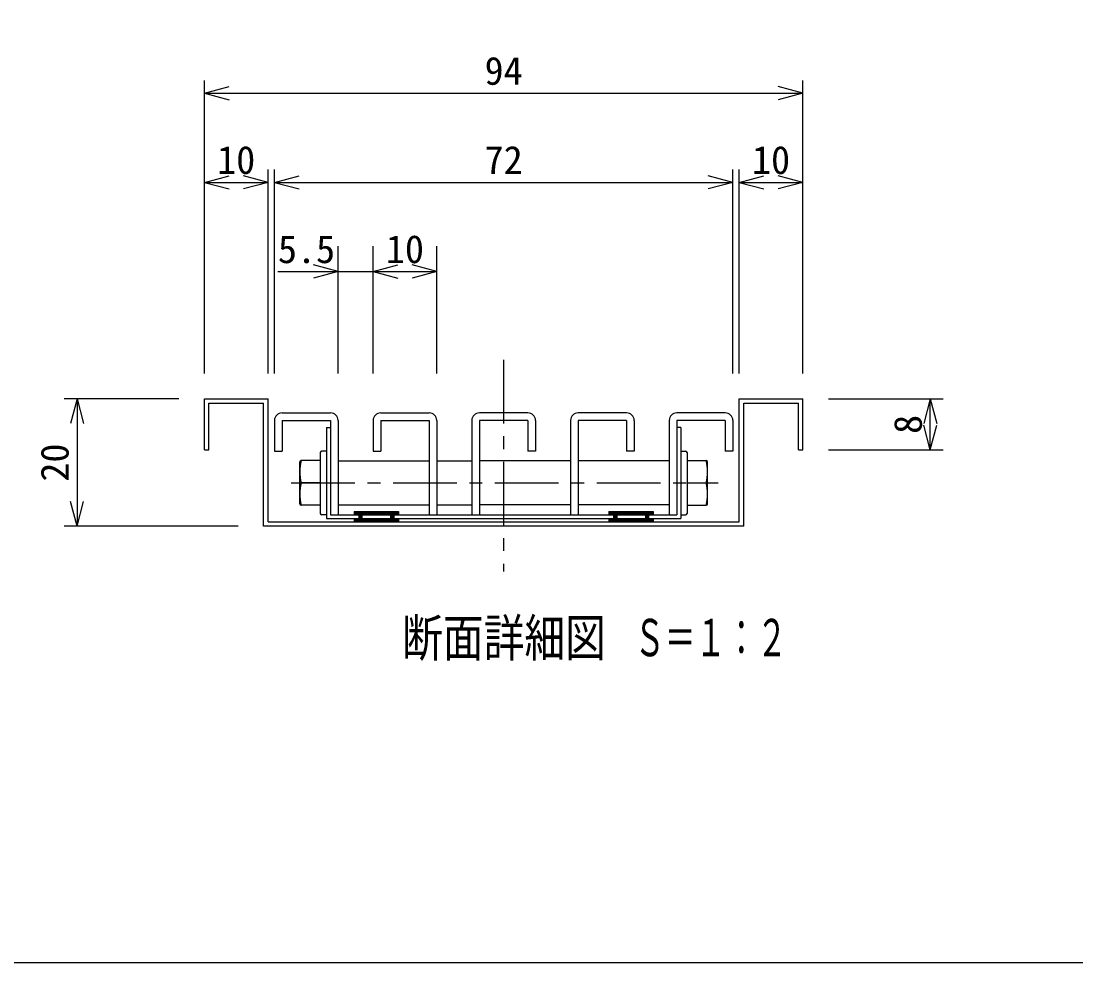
# Model space of a CAD drawing. Units: millimetres, scale not verified, with parts at other scales. Extents: x -819 to 819, y -558 to 522.
# Drawn here: x -381.2 to 115.7, y -558 to -114.3 of the extents above; entities that cross this region are included whole.
import ezdxf
from ezdxf.enums import TextEntityAlignment as Align

# ---------------------------------------------------------------- set-up
doc = ezdxf.new("R2010")
doc.units = ezdxf.units.MM
doc.header["$LTSCALE"] = 6
doc.linetypes.add('CHAIN1', pattern=[8, 5, -1, 1, -1])
for name, color, linetype in [('0-7_枠細線', 5, 'Continuous'), ('0-8_枠中線', 5, 'Continuous'), ('1-2_極細2', 2, 'Continuous'), ('1-3_細線2', 4, 'Continuous'), ('1-5_寸法2', 7, 'Continuous')]:
    doc.layers.add(name, color=color, linetype=linetype)
doc.styles.add('ＭＳ ゴシック', font='')
doc.styles.get('ＭＳ ゴシック').set_extended_font_data('MS Gothic')

msp = doc.modelspace()

# ---------------------------------------------------------------- linework, layer by layer
at = {"layer": '0-8_枠中線'}
msp.add_lwpolyline([(-819, -558), (-819, 522), (819, 522), (819, -558)], close=True, dxfattribs=at)
at = {"layer": '1-2_極細2', "linetype": 'CHAIN1'}
for p, q in [((-153.872, -273.924), (-153.872, -373.636)), ((-253.961, -331.872), (-52.813, -331.872))]:
    msp.add_line(p, q, dxfattribs=at)
at = {"layer": '1-2_極細2'}
for p, q in [((-294.872, -316.272), (-294.872, -292.272)), ((-294.872, -292.272), (-264.872, -292.272)), ((-264.872, -350.172), (-264.872, -292.272)), ((-42.872, -350.172), (-42.872, -292.272)), ((-42.872, -292.272), (-12.872, -292.272)), ((-12.872, -316.272), (-12.872, -292.272)), ((-292.772, -316.272), (-292.772, -294.372)), ((-292.772, -294.372), (-266.972, -294.372)), ((-266.972, -352.272), (-266.972, -294.372)), ((-40.772, -352.272), (-40.772, -294.372)), ((-40.772, -294.372), (-14.972, -294.372)), ((-14.972, -316.272), (-14.972, -294.372)), ((-237.272, -305.772), (-235.472, -305.772)), ((-70.472, -305.772), (-72.272, -305.772)), ((-70.472, -305.772), (-70.472, -348.672)), ((-294.872, -316.272), (-292.772, -316.272)), ((-14.972, -316.272), (-12.872, -316.272)), ((-240.262, -331.872), (-249.276, -331.872)), ((-67.482, -331.872), (-58.468, -331.872)), ((-235.472, -346.872), (-72.272, -346.872)), ((-224.372, -345.372), (-224.372, -346.872)), ((-224.372, -345.372), (-203.372, -345.372)), ((-224.372, -345.6), (-203.372, -345.6)), ((-224.372, -346.2), (-203.372, -346.2)), ((-224.372, -346.8), (-203.372, -346.8)), ((-222.122, -346.872), (-222.122, -348.672)), ((-222.122, -347.4), (-220.622, -347.4)), ((-220.622, -346.872), (-220.622, -348.672)), ((-207.122, -346.872), (-207.122, -348.672)), ((-207.122, -347.4), (-205.622, -347.4)), ((-205.622, -346.872), (-205.622, -348.672)), ((-203.372, -345.372), (-203.372, -346.872)), ((-104.372, -345.372), (-104.372, -346.872)), ((-104.372, -345.372), (-83.372, -345.372)), ((-104.372, -345.6), (-83.372, -345.6)), ((-104.372, -346.2), (-83.372, -346.2)), ((-104.372, -346.8), (-83.372, -346.8)), ((-102.122, -346.872), (-102.122, -348.672)), ((-102.122, -347.4), (-100.622, -347.4)), ((-100.622, -346.872), (-100.622, -348.672)), ((-87.122, -346.872), (-87.122, -348.672)), ((-87.122, -347.4), (-85.622, -347.4)), ((-85.622, -346.872), (-85.622, -348.672)), ((-83.372, -345.372), (-83.372, -346.872)), ((-40.772, -352.272), (-266.972, -352.272)), ((-264.872, -350.172), (-42.872, -350.172)), ((-224.372, -348.672), (-224.372, -350.172)), ((-224.372, -349.2), (-203.372, -349.2)), ((-224.372, -349.8), (-203.372, -349.8)), ((-224.372, -350.172), (-203.372, -350.172)), ((-222.122, -348), (-220.622, -348)), ((-222.122, -348.6), (-220.622, -348.6)), ((-207.122, -348), (-205.622, -348)), ((-207.122, -348.6), (-205.622, -348.6)), ((-203.372, -348.672), (-203.372, -350.172)), ((-104.372, -348.672), (-104.372, -350.172)), ((-104.372, -349.2), (-83.372, -349.2)), ((-104.372, -349.8), (-83.372, -349.8)), ((-104.372, -350.172), (-83.372, -350.172)), ((-102.122, -348), (-100.622, -348)), ((-102.122, -348.6), (-100.622, -348.6)), ((-87.122, -348), (-85.622, -348)), ((-87.122, -348.6), (-85.622, -348.6)), ((-83.372, -348.672), (-83.372, -350.172))]:
    msp.add_line(p, q, dxfattribs=at)
msp.add_lwpolyline([(-237.272, -305.772), (-237.272, -348.672), (-70.472, -348.672)], dxfattribs=at)
for centre, start, end in [((-226.602, -326.622), 166.96433, 193.03802), ((-81.142, -326.622), 346.96198, 13.03567), ((-226.602, -337.123), 166.96198, 193.03567), ((-81.142, -337.123), 346.96433, 13.03802)]:
    msp.add_arc(centre, 23.274, start, end, dxfattribs=at)
at = {"layer": '1-3_細線2'}
for p, q in [((-261.872, -302.472), (-261.872, -316.872)), ((-258.272, -298.872), (-235.472, -298.872)), ((-258.272, -302.472), (-235.472, -302.472)), ((-258.272, -302.472), (-258.272, -316.872)), ((-235.472, -302.472), (-235.472, -346.872)), ((-231.872, -302.472), (-231.872, -346.872)), ((-215.372, -302.472), (-215.372, -316.872)), ((-211.772, -298.872), (-188.972, -298.872)), ((-211.772, -302.472), (-211.772, -316.872)), ((-185.372, -302.472), (-185.372, -346.872)), ((-168.872, -302.472), (-168.872, -346.872)), ((-142.472, -298.872), (-165.272, -298.872)), ((-142.472, -302.472), (-142.472, -316.872)), ((-138.872, -302.472), (-138.872, -316.872)), ((-122.372, -302.472), (-122.372, -346.872)), ((-95.972, -298.872), (-118.772, -298.872)), ((-95.972, -302.472), (-118.772, -302.472)), ((-118.772, -302.472), (-118.772, -346.872)), ((-95.972, -302.472), (-95.972, -316.872)), ((-92.372, -302.472), (-92.372, -316.872)), ((-75.872, -302.472), (-75.872, -346.872)), ((-49.472, -298.872), (-72.272, -298.872)), ((-72.272, -302.472), (-72.272, -346.872)), ((-49.472, -302.472), (-72.272, -302.472)), ((-49.472, -302.472), (-49.472, -316.872)), ((-45.872, -302.472), (-45.872, -316.872)), ((-261.872, -316.872), (-258.272, -316.872)), ((-240.262, -317.472), (-240.262, -333.372)), ((-237.272, -316.872), (-239.662, -316.872)), ((-215.372, -316.872), (-211.772, -316.872)), ((-138.872, -316.872), (-142.472, -316.872)), ((-92.372, -316.872), (-95.972, -316.872)), ((-70.472, -316.872), (-68.082, -316.872)), ((-67.482, -317.472), (-67.482, -346.272)), ((-45.872, -316.872), (-49.472, -316.872)), ((-249.876, -341.772), (-249.876, -321.972)), ((-240.262, -321.372), (-249.276, -321.372)), ((-231.872, -321.522), (-188.972, -321.522)), ((-185.372, -321.522), (-168.872, -321.522)), ((-122.372, -321.522), (-165.272, -321.522)), ((-75.872, -321.522), (-118.772, -321.522)), ((-67.482, -321.372), (-58.468, -321.372)), ((-57.868, -341.772), (-57.868, -321.972)), ((-72.272, -324.117), (-72.272, -336.027)), ((-240.262, -333.372), (-240.262, -346.272)), ((-240.262, -342.372), (-249.276, -342.372)), ((-231.872, -342.222), (-188.972, -342.222)), ((-185.372, -342.222), (-168.872, -342.222)), ((-122.372, -342.222), (-165.272, -342.222)), ((-75.872, -342.222), (-118.772, -342.222)), ((-67.482, -342.372), (-58.468, -342.372)), ((-237.272, -346.872), (-239.662, -346.872)), ((-235.472, -346.872), (-231.872, -346.872)), ((-188.972, -346.872), (-185.372, -346.872)), ((-168.872, -346.872), (-165.272, -346.872)), ((-122.372, -346.872), (-118.772, -346.872)), ((-75.872, -346.872), (-72.272, -346.872)), ((-70.472, -346.872), (-68.082, -346.872))]:
    msp.add_line(p, q, dxfattribs=at)
for points in [[(-211.772, -302.472), (-188.972, -302.472), (-188.972, -346.872)], [(-142.472, -302.472), (-165.272, -302.472), (-165.272, -346.872)]]:
    msp.add_lwpolyline(points, dxfattribs=at)
for centre, radius, start, end in [((-258.272, -302.472), 3.6, 90, 180), ((-235.472, -302.472), 3.6, 0, 90), ((-211.772, -302.472), 3.6, 90, 180), ((-188.972, -302.472), 3.6, 0, 90), ((-165.272, -302.472), 3.6, 90, 180), ((-142.472, -302.472), 3.6, 0, 90), ((-118.772, -302.472), 3.6, 90, 180), ((-95.972, -302.472), 3.6, 0, 90), ((-72.272, -302.472), 3.6, 90, 180), ((-49.472, -302.472), 3.6, 0, 90), ((-239.662, -317.472), 0.6, 90, 180), ((-68.082, -317.472), 0.6, 0, 90), ((-249.276, -321.972), 0.6, 90, 180), ((-58.468, -321.972), 0.6, 0, 90), ((-249.276, -341.772), 0.6, 180, 270), ((-58.468, -341.772), 0.6, 270, 360), ((-239.662, -346.272), 0.6, 180, 270), ((-68.082, -346.272), 0.6, 270, 360)]:
    msp.add_arc(centre, radius, start, end, dxfattribs=at)
at = {"layer": '1-5_寸法2'}
for p, q in [((-294.872, -280.272), (-294.872, -142.272)), ((-12.872, -280.272), (-12.872, -142.272)), ((-294.872, -148.272), (-283.281, -145.167)), ((-294.872, -148.272), (-283.281, -151.378)), ((-294.872, -148.272), (-12.872, -148.272)), ((-12.872, -148.272), (-24.463, -145.167)), ((-12.872, -148.272), (-24.463, -151.378)), ((-294.872, -280.272), (-294.872, -184.272)), ((-294.872, -190.272), (-283.281, -187.167)), ((-264.872, -190.272), (-276.463, -187.167)), ((-264.872, -280.272), (-264.872, -184.272)), ((-261.872, -280.272), (-261.872, -184.272)), ((-261.872, -190.272), (-250.281, -187.167)), ((-45.872, -190.272), (-57.463, -187.167)), ((-45.872, -280.272), (-45.872, -184.272)), ((-42.872, -280.272), (-42.872, -184.272)), ((-42.872, -190.272), (-31.281, -187.167)), ((-12.872, -190.272), (-24.463, -187.167)), ((-12.872, -280.272), (-12.872, -184.272)), ((-294.872, -190.272), (-283.281, -193.378)), ((-294.872, -190.272), (-264.872, -190.272)), ((-264.872, -190.272), (-276.463, -193.378)), ((-261.872, -190.272), (-250.281, -193.378)), ((-261.872, -190.272), (-45.872, -190.272)), ((-45.872, -190.272), (-57.463, -193.378)), ((-42.872, -190.272), (-31.281, -193.378)), ((-42.872, -190.272), (-12.872, -190.272)), ((-12.872, -190.272), (-24.463, -193.378)), ((-231.872, -280.272), (-231.872, -220.272)), ((-215.372, -280.272), (-215.372, -220.272)), ((-185.372, -280.272), (-185.372, -220.272)), ((-260.237, -232.272), (-215.372, -232.272)), ((-231.872, -232.272), (-243.463, -229.167)), ((-231.872, -232.272), (-243.463, -235.378)), ((-215.372, -232.272), (-203.781, -229.167)), ((-215.372, -232.272), (-203.781, -235.378)), ((-215.372, -232.272), (-185.372, -232.272)), ((-185.372, -232.272), (-196.963, -229.167)), ((-185.372, -232.272), (-196.963, -235.378)), ((-306.872, -292.272), (-360.872, -292.272)), ((-354.872, -292.272), (-357.978, -303.864)), ((-354.872, -292.272), (-351.766, -303.864)), ((-354.872, -292.272), (-354.872, -352.272)), ((-0.872, -292.272), (53.128, -292.272)), ((47.128, -292.272), (44.022, -303.864)), ((47.128, -292.272), (50.234, -303.864)), ((47.128, -316.272), (47.128, -292.272)), ((47.128, -316.272), (44.022, -304.681)), ((47.128, -316.272), (50.234, -304.681)), ((-0.872, -316.272), (53.128, -316.272)), ((-354.872, -352.272), (-357.978, -340.681)), ((-354.872, -352.272), (-351.766, -340.681)), ((-278.972, -352.272), (-360.872, -352.272))]:
    msp.add_line(p, q, dxfattribs=at)

# ---------------------------------------------------------------- texts
at = {"layer": '0-7_枠細線', "style": 'ＭＳ ゴシック'}
for s, width, p in [('断面詳細図', 0.8, (-201.709, -418.943)), ('Ｓ＝１：２', 0.6, (-92.314, -418.798))]:
    msp.add_text(s, height=17.6, dxfattribs=dict(at, width=width)).set_placement(p, align=Align.BOTTOM_LEFT)
at = {"layer": '1-5_寸法2', "style": 'ＭＳ ゴシック'}
for s, p in [('94', (-162.872, -148.272)), ('10', (-288.872, -190.272)), ('72', (-162.872, -190.272)), ('10', (-36.872, -190.272)), ('5.5', (-260.237, -232.272)), ('10', (-209.372, -232.272))]:
    msp.add_text(s, height=13.2, dxfattribs=at).set_placement(p, align=Align.BOTTOM_LEFT)
for s, p in [('8', (47.128, -308.772)), ('20', (-354.872, -331.272))]:
    msp.add_text(s, height=13.2, rotation=90, dxfattribs=at).set_placement(p, align=Align.BOTTOM_LEFT)

doc.saveas('drawing.dxf')
